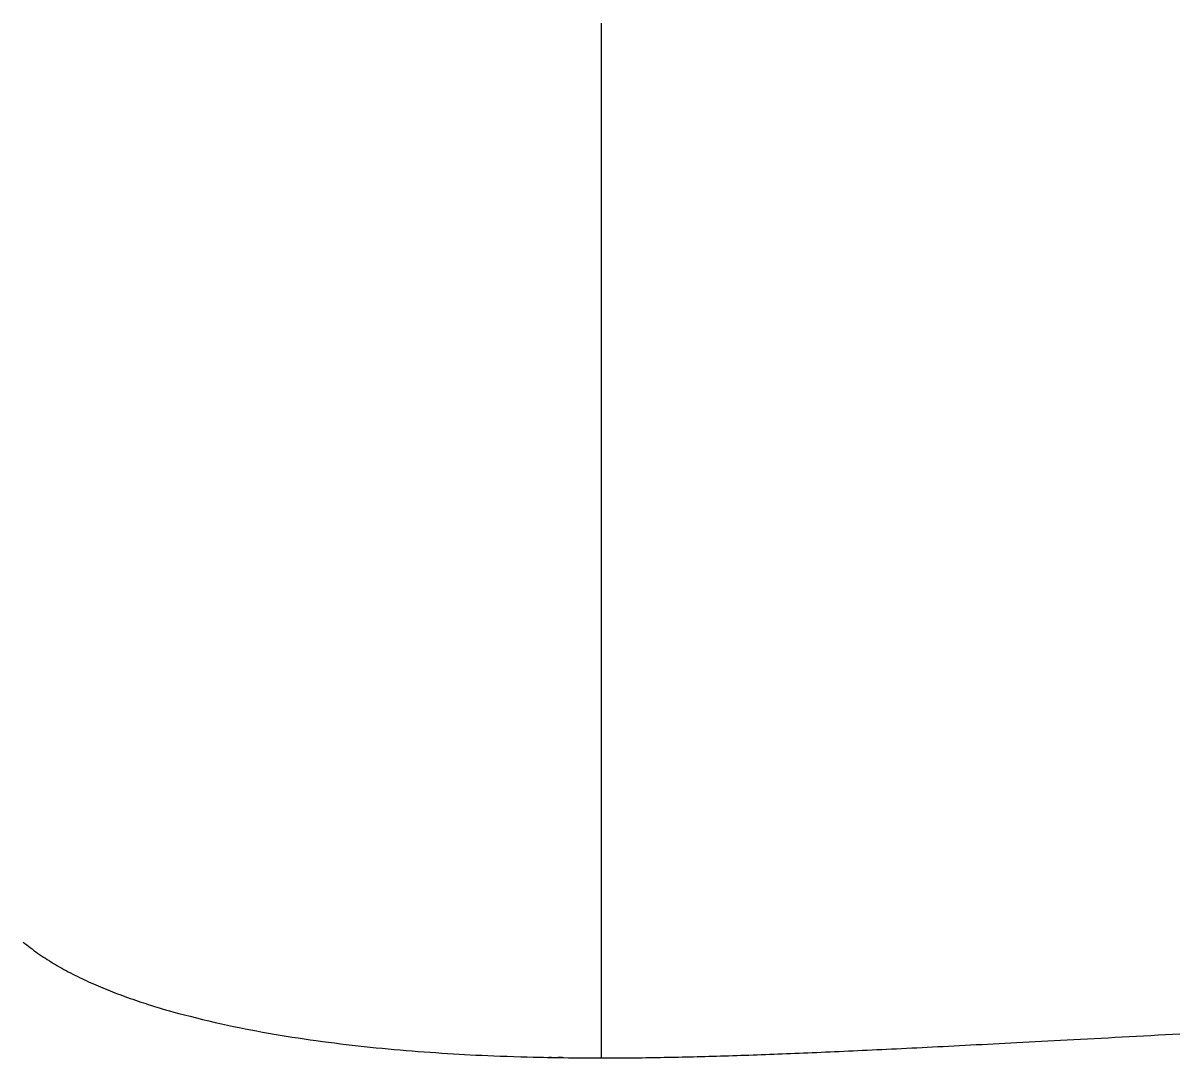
# Model space of a CAD drawing. Header units: millimetres. Extents: x -57 to 57, y 0 to 102.
import ezdxf

# ---------------------------------------------------------------- set-up
doc = ezdxf.new("R2010")
doc.units = ezdxf.units.MM
doc.layers.get('0').update_dxf_attribs({"linetype": 'CONTINUOUS'})

msp = doc.modelspace()

# ---------------------------------------------------------------- linework, layer by layer
for q in [(0, 102), (0, 0, 15.78)]:
    msp.add_line((0, 0), q)
msp.add_open_spline([(-57, 11.42), (-41.29, -1.69), (1.66, -0.46), (3.6, -0.52), (57, 2.37)], degree=4)

doc.saveas('drawing.dxf')
